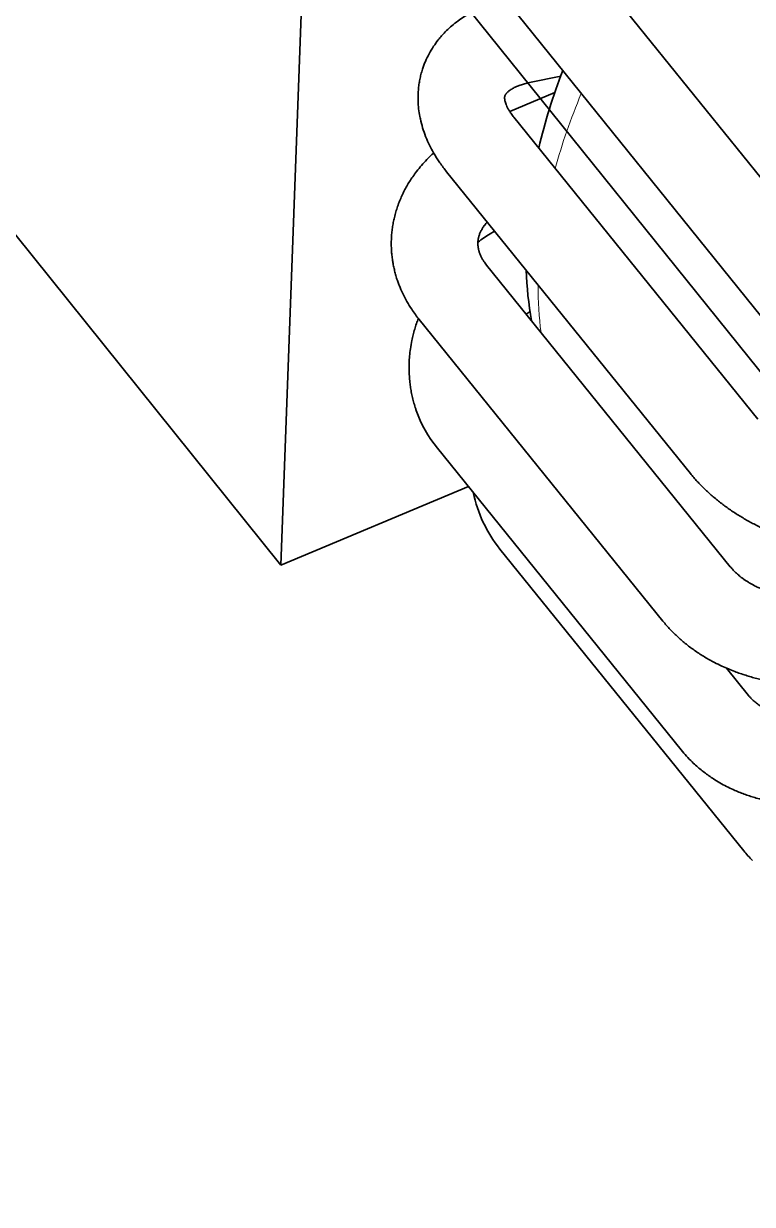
# Model space of a CAD drawing. Extents: x 23 to 417, y 3 to 294.
# Drawn here: x 358.47 to 360.153, y 126.734 to 129.461 of the extents above; entities that cross this region are included whole.
import ezdxf

# ---------------------------------------------------------------- set-up
doc = ezdxf.new("R2010")
doc.units = 0
doc.layers.get('0').update_dxf_attribs({"lineweight": 13})

# ---------------------------------------------------------------- blocks, each defined once
blk = doc.blocks.new('BLOCK3060')
at = {"color": 7, "lineweight": 35}
blk.add_line((88.586, 4.394), (-1.494, 116.384), dxfattribs=at)
blk = doc.blocks.new('BLOCK3074')
at = {"color": 7, "lineweight": 35, "ltscale": 0.298843}
blk.add_line((-5.153, -23.901), (-5.59, -35.847), dxfattribs=at)
at = {"color": 7, "lineweight": 35, "ltscale": 0.111987}
for p, q in [((0.738, -32.349), (-2.077, -28.865)), ((-0.039, -32.978), (-2.855, -29.494)), ((-0.083, -34.16), (-2.899, -30.676)), ((-0.861, -34.789), (-3.677, -31.305)), ((-0.4, -35.866), (-3.215, -32.382)), ((-1.178, -36.495), (-3.993, -33.011)), ((-0.968, -37.981), (-3.783, -34.497)), ((-0.245, -39.145), (-3.061, -35.661))]:
    blk.add_line(p, q, dxfattribs=at)
at = {"color": 7, "lineweight": 35, "ltscale": 0.009187}
blk.add_line((-2.719, -30.275), (-2.359, -30.201), dxfattribs=at)
at = {"color": 7, "lineweight": 35, "ltscale": 0.014107}
blk.add_line((-2.948, -30.608), (-2.427, -30.39), dxfattribs=at)
at = {"color": 7, "lineweight": 35, "ltscale": 0.167404}
blk.add_line((-9.787, -30.629), (-5.59, -35.847), dxfattribs=at)
at = {"color": 7, "lineweight": 35, "ltscale": 0.001534}
blk.add_line((-3.175, -32.022), (-3.123, -31.99), dxfattribs=at)
at = {"color": 7, "lineweight": 35, "ltscale": 0.00137}
blk.add_line((-2.713, -32.917), (-2.757, -32.95), dxfattribs=at)
at = {"color": 7, "lineweight": 35, "ltscale": 0.058694}
blk.add_line((-3.424, -34.941), (-5.59, -35.847), dxfattribs=at)
at = {"color": 7, "lineweight": 35, "ltscale": 0.010164}
blk.add_line((-0.19, -37.352), (-0.445, -37.036), dxfattribs=at)
at = {"color": 7, "lineweight": 35}
for centre, radius, start, end in [((4.097, -32.619), 6.895, 158.8981, 166.6865), ((-1.964, -33.952), 2.279, 122.1131, 126.3808), ((1.521, -32.282), 4.282, 182.1234, 189.9807), ((-2.64, -33.57), 1.472, 199.4448, 219.0358), ((-1.85, -34.691), 1.552, 191.8453, 218.7245), ((0.916, -38.207), 1.493, 218.9401, 224.7054)]:
    blk.add_arc(centre, radius, start, end, dxfattribs=at)
at = {"color": 7, "lineweight": 13}
for start_param, end_param in [(5.461531, 5.604132), (5.839432, 5.944145)]:
    blk.add_ellipse((4.252, -29.621), major_axis=(-6.222, -5.028), ratio=0.580228, start_param=start_param, end_param=end_param, dxfattribs=at)
at = {"color": 7, "lineweight": 35}
for points, knots in [([(-2.988, -29.311), (-3.009, -29.316), (-3.051, -29.327), (-3.112, -29.345), (-3.172, -29.366), (-3.23, -29.388), (-3.286, -29.412), (-3.344, -29.439), (-3.408, -29.473), (-3.477, -29.514), (-3.547, -29.563), (-3.614, -29.616), (-3.678, -29.674), (-3.73, -29.729), (-3.781, -29.79), (-3.83, -29.858), (-3.88, -29.941), (-3.923, -30.029), (-3.945, -30.089), (-3.955, -30.12)], [0, 0, 0, 0, 0.064706, 0.129138, 0.192563, 0.253978, 0.315183, 0.376145, 0.4458, 0.533029, 0.61528, 0.704207, 0.788336, 0.872228, 0.932923, 1.024087, 1.125585, 1.221845, 1.318061, 1.318061, 1.318061, 1.318061]), ([(-3.955, -30.12), (-3.962, -30.14), (-3.973, -30.179), (-3.987, -30.239), (-3.997, -30.299), (-4.004, -30.361), (-4.007, -30.424), (-4.007, -30.497), (-4.001, -30.578), (-3.99, -30.647), (-3.975, -30.72), (-3.955, -30.797), (-3.928, -30.874), (-3.898, -30.948), (-3.864, -31.02), (-3.822, -31.096), (-3.785, -31.156), (-3.752, -31.204), (-3.716, -31.254), (-3.69, -31.288), (-3.677, -31.305)], [0, 0, 0, 0, 0.06361, 0.123296, 0.182985, 0.246558, 0.310127, 0.373778, 0.463498, 0.553283, 0.582677, 0.687641, 0.792911, 0.826644, 0.928474, 1.030877, 1.085894, 1.141116, 1.205237, 1.269695, 1.269695, 1.269695, 1.269695]), ([(-2.719, -30.275), (-2.729, -30.277), (-2.748, -30.281), (-2.776, -30.288), (-2.801, -30.296), (-2.825, -30.304), (-2.848, -30.312), (-2.868, -30.32), (-2.886, -30.329), (-2.905, -30.338), (-2.924, -30.349), (-2.942, -30.36), (-2.957, -30.371), (-2.969, -30.382), (-2.979, -30.391), (-2.986, -30.398), (-2.991, -30.405), (-2.996, -30.411), (-3, -30.417), (-3.002, -30.423), (-3.003, -30.426), (-3.004, -30.428)], [0, 0, 0, 0, 0.0298097, 0.0582455, 0.0852663, 0.1107931, 0.1340717, 0.1558978, 0.1762891, 0.1952469, 0.2197289, 0.2404401, 0.2585281, 0.2758315, 0.2885878, 0.29924, 0.3056938, 0.3148384, 0.3219733, 0.3275714, 0.3324958, 0.3324958, 0.3324958, 0.3324958]), ([(-3.004, -30.428), (-3.004, -30.429), (-3.005, -30.431), (-3.006, -30.434), (-3.006, -30.438), (-3.007, -30.443), (-3.007, -30.448), (-3.007, -30.456), (-3.006, -30.466), (-3.005, -30.476), (-3.002, -30.489), (-2.997, -30.506), (-2.991, -30.523), (-2.983, -30.544), (-2.972, -30.566), (-2.958, -30.592), (-2.944, -30.614), (-2.931, -30.633), (-2.916, -30.654), (-2.905, -30.669), (-2.899, -30.676)], [0, 0, 0, 0, 0.0033987, 0.0067811, 0.010519, 0.0150948, 0.0204915, 0.0268605, 0.037861, 0.0515948, 0.0567152, 0.0778307, 0.1035816, 0.1128034, 0.1436029, 0.1789441, 0.1996512, 0.2216426, 0.2485719, 0.2771124, 0.2771124, 0.2771124, 0.2771124]), ([(-3.825, -31.089), (-3.853, -31.113), (-3.901, -31.159), (-3.966, -31.231), (-4.021, -31.297), (-4.066, -31.358), (-4.103, -31.415), (-4.136, -31.469), (-4.166, -31.525), (-4.194, -31.583), (-4.22, -31.642), (-4.243, -31.704), (-4.264, -31.768), (-4.28, -31.83), (-4.293, -31.891), (-4.303, -31.952), (-4.311, -32.013), (-4.314, -32.059), (-4.315, -32.085), (-4.315, -32.091)], [0, 0, 0, 0, 0.109739, 0.200195, 0.29104, 0.365741, 0.429497, 0.49304, 0.556475, 0.619818, 0.685941, 0.752142, 0.818274, 0.884476, 0.945784, 1.007064, 1.068335, 1.129806, 1.146554, 1.146554, 1.146554, 1.146554]), ([(-3.208, -31.884), (-3.216, -31.893), (-3.228, -31.908), (-3.244, -31.929), (-3.257, -31.948), (-3.267, -31.965), (-3.276, -31.982), (-3.285, -31.998), (-3.292, -32.015), (-3.298, -32.031), (-3.303, -32.047), (-3.307, -32.063), (-3.311, -32.078), (-3.313, -32.092), (-3.315, -32.106), (-3.315, -32.117), (-3.316, -32.123), (-3.316, -32.124)], [0, 0, 0, 0, 0.0333392, 0.0594926, 0.0805573, 0.1005051, 0.1195708, 0.137808, 0.1560063, 0.1735657, 0.190453, 0.2068281, 0.2215875, 0.2360175, 0.2502099, 0.2644584, 0.2683061, 0.2683061, 0.2683061, 0.2683061]), ([(-4.315, -32.091), (-4.316, -32.111), (-4.316, -32.15), (-4.314, -32.21), (-4.309, -32.269), (-4.303, -32.316), (-4.296, -32.362), (-4.287, -32.407), (-4.274, -32.463), (-4.259, -32.518), (-4.242, -32.569), (-4.218, -32.634), (-4.184, -32.711), (-4.136, -32.804), (-4.087, -32.884), (-4.038, -32.953), (-4.009, -32.992), (-3.993, -33.011)], [0, 0, 0, 0, 0.0592844, 0.1185928, 0.1779052, 0.2372347, 0.2603246, 0.3178248, 0.3753633, 0.4329482, 0.4905809, 0.5362773, 0.6396226, 0.7432435, 0.8497993, 0.9226924, 0.9958008, 0.9958008, 0.9958008, 0.9958008]), ([(-3.316, -32.124), (-3.316, -32.129), (-3.316, -32.138), (-3.315, -32.151), (-3.314, -32.165), (-3.313, -32.176), (-3.311, -32.187), (-3.309, -32.198), (-3.306, -32.212), (-3.302, -32.227), (-3.297, -32.24), (-3.29, -32.259), (-3.28, -32.282), (-3.265, -32.311), (-3.249, -32.337), (-3.232, -32.361), (-3.221, -32.375), (-3.215, -32.382)], [0, 0, 0, 0, 0.0135291, 0.027106, 0.0408743, 0.0549035, 0.0604301, 0.0744629, 0.0889014, 0.10381, 0.1192634, 0.1318891, 0.1619131, 0.1942075, 0.2298372, 0.255695, 0.2828592, 0.2828592, 0.2828592, 0.2828592]), ([(-4.003, -32.999), (-4.011, -33.018), (-4.026, -33.06), (-4.046, -33.123), (-4.063, -33.187), (-4.081, -33.263), (-4.095, -33.345), (-4.105, -33.432), (-4.111, -33.52), (-4.111, -33.617), (-4.105, -33.707), (-4.096, -33.785), (-4.085, -33.848), (-4.071, -33.913), (-4.054, -33.978), (-4.039, -34.027), (-4.03, -34.054), (-4.028, -34.06)], [0, 0, 0, 0, 0.063141, 0.131082, 0.198124, 0.265031, 0.363232, 0.448943, 0.528215, 0.626967, 0.738275, 0.798008, 0.863525, 0.930556, 0.997464, 1.065619, 1.083476, 1.083476, 1.083476, 1.083476]), ([(-0.861, -34.789), (-0.849, -34.804), (-0.823, -34.835), (-0.783, -34.88), (-0.741, -34.924), (-0.698, -34.967), (-0.654, -35.008), (-0.608, -35.048), (-0.561, -35.088), (-0.512, -35.127), (-0.462, -35.165), (-0.412, -35.201), (-0.36, -35.236), (-0.307, -35.27), (-0.253, -35.303), (-0.198, -35.335), (-0.142, -35.365), (-0.086, -35.394), (-0.029, -35.422), (0.03, -35.449), (0.088, -35.475), (0.148, -35.499), (0.208, -35.522), (0.269, -35.544), (0.33, -35.565), (0.391, -35.584), (0.453, -35.602), (0.515, -35.618), (0.578, -35.633), (0.64, -35.647), (0.703, -35.659), (0.766, -35.67), (0.829, -35.679), (0.892, -35.687), (0.955, -35.693), (1.018, -35.698), (1.081, -35.701), (1.143, -35.703), (1.206, -35.704), (1.268, -35.702), (1.33, -35.699), (1.391, -35.695), (1.452, -35.689), (1.513, -35.681), (1.573, -35.671), (1.612, -35.664), (1.632, -35.66)], [0, 0, 0, 0, 0.059922, 0.120168, 0.18074, 0.241639, 0.301736, 0.362143, 0.424576, 0.487344, 0.549375, 0.611722, 0.674367, 0.737297, 0.800369, 0.86369, 0.927239, 0.990993, 1.054867, 1.118899, 1.183064, 1.247337, 1.311667, 1.376051, 1.440461, 1.504872, 1.569261, 1.633596, 1.697847, 1.761991, 1.826042, 1.889933, 1.95364, 2.01714, 2.080503, 2.143616, 2.206462, 2.26902, 2.331448, 2.39356, 2.455351, 2.516815, 2.578201, 2.639251, 2.699965, 2.760351, 2.760351, 2.760351, 2.760351]), ([(-0.4, -35.866), (-0.395, -35.873), (-0.384, -35.885), (-0.367, -35.904), (-0.348, -35.923), (-0.329, -35.942), (-0.307, -35.961), (-0.285, -35.979), (-0.261, -35.998), (-0.236, -36.016), (-0.21, -36.033), (-0.182, -36.05), (-0.153, -36.067), (-0.118, -36.086), (-0.079, -36.105), (-0.035, -36.124), (0.005, -36.14), (0.043, -36.154), (0.079, -36.166), (0.116, -36.177), (0.153, -36.187), (0.191, -36.196), (0.23, -36.205), (0.269, -36.212), (0.308, -36.218), (0.348, -36.223), (0.388, -36.228), (0.428, -36.231), (0.469, -36.233), (0.509, -36.234), (0.55, -36.234), (0.59, -36.233), (0.631, -36.231), (0.671, -36.228), (0.71, -36.224), (0.75, -36.219), (0.788, -36.213), (0.827, -36.206), (0.864, -36.197), (0.901, -36.188), (0.944, -36.177), (0.991, -36.162), (1.037, -36.146), (1.064, -36.135), (1.074, -36.131)], [0, 0, 0, 0, 0.024436, 0.049855, 0.076266, 0.103662, 0.131858, 0.161003, 0.191081, 0.222068, 0.253789, 0.286358, 0.319743, 0.353918, 0.405512, 0.450832, 0.497166, 0.534466, 0.572294, 0.610614, 0.649376, 0.688493, 0.72796, 0.76773, 0.807757, 0.847968, 0.888339, 0.92882, 0.969363, 1.009918, 1.050436, 1.090869, 1.131168, 1.171306, 1.211213, 1.250839, 1.290141, 1.329111, 1.367661, 1.405744, 1.443321, 1.499644, 1.554518, 1.587889, 1.587889, 1.587889, 1.587889]), ([(-1.178, -36.495), (-1.164, -36.511), (-1.137, -36.544), (-1.095, -36.59), (-1.05, -36.636), (-1.004, -36.679), (-0.957, -36.722), (-0.908, -36.762), (-0.857, -36.801), (-0.805, -36.838), (-0.751, -36.874), (-0.697, -36.908), (-0.641, -36.94), (-0.575, -36.976), (-0.502, -37.011), (-0.423, -37.046), (-0.352, -37.075), (-0.285, -37.099), (-0.222, -37.12), (-0.159, -37.139), (-0.096, -37.156), (-0.031, -37.171), (0.033, -37.185), (0.099, -37.197), (0.164, -37.208), (0.23, -37.217), (0.296, -37.224), (0.362, -37.229), (0.429, -37.232), (0.495, -37.234), (0.562, -37.234), (0.628, -37.233), (0.695, -37.229), (0.761, -37.224), (0.827, -37.217), (0.893, -37.209), (0.958, -37.198), (1.023, -37.186), (1.087, -37.172), (1.151, -37.157), (1.225, -37.137), (1.31, -37.11), (1.391, -37.081), (1.441, -37.061), (1.46, -37.053)], [0, 0, 0, 0, 0.063052, 0.126292, 0.189727, 0.253369, 0.316824, 0.380498, 0.444398, 0.508527, 0.572588, 0.636882, 0.701407, 0.766159, 0.861794, 0.944002, 1.026539, 1.092, 1.157649, 1.223471, 1.289453, 1.355491, 1.42166, 1.487943, 1.554322, 1.620738, 1.687215, 1.753734, 1.820277, 1.886823, 1.953355, 2.019854, 2.086302, 2.152716, 2.219043, 2.285266, 2.351366, 2.417412, 2.483305, 2.549031, 2.614576, 2.714387, 2.81372, 2.875306, 2.875306, 2.875306, 2.875306]), ([(-0.19, -37.352), (-0.183, -37.361), (-0.169, -37.378), (-0.147, -37.4), (-0.126, -37.419), (-0.107, -37.435), (-0.087, -37.451), (-0.066, -37.466), (-0.041, -37.482), (-0.012, -37.5), (0.021, -37.517), (0.053, -37.532), (0.083, -37.545), (0.111, -37.555), (0.141, -37.565), (0.174, -37.575), (0.21, -37.585), (0.254, -37.594), (0.296, -37.601), (0.337, -37.607), (0.372, -37.61), (0.407, -37.612), (0.444, -37.614), (0.48, -37.614), (0.518, -37.613), (0.555, -37.611), (0.593, -37.607), (0.631, -37.603), (0.669, -37.597), (0.707, -37.591), (0.745, -37.583), (0.783, -37.574), (0.821, -37.564), (0.858, -37.553), (0.896, -37.541), (0.933, -37.527), (0.969, -37.513), (1.005, -37.498), (1.041, -37.481), (1.076, -37.464), (1.11, -37.446), (1.144, -37.427), (1.166, -37.414), (1.176, -37.407)], [0, 0, 0, 0, 0.032573, 0.066267, 0.09257, 0.117081, 0.142227, 0.168045, 0.194567, 0.232989, 0.269466, 0.307139, 0.336952, 0.367458, 0.398659, 0.43055, 0.470361, 0.511153, 0.564048, 0.598841, 0.634173, 0.670023, 0.706358, 0.743087, 0.780235, 0.817771, 0.855662, 0.893823, 0.932265, 0.970951, 1.009843, 1.048875, 1.088038, 1.127289, 1.16659, 1.2059, 1.245182, 1.284395, 1.323499, 1.36248, 1.401274, 1.439846, 1.478155, 1.478155, 1.478155, 1.478155]), ([(-0.968, -37.981), (-0.948, -38.005), (-0.907, -38.053), (-0.846, -38.115), (-0.79, -38.168), (-0.738, -38.211), (-0.687, -38.251), (-0.634, -38.289), (-0.572, -38.33), (-0.503, -38.372), (-0.425, -38.412), (-0.354, -38.446), (-0.288, -38.474), (-0.226, -38.497), (-0.164, -38.518), (-0.096, -38.538), (-0.022, -38.558), (0.064, -38.576), (0.146, -38.59), (0.225, -38.6), (0.291, -38.607), (0.358, -38.611), (0.425, -38.614), (0.492, -38.614), (0.559, -38.612), (0.626, -38.608), (0.693, -38.602), (0.76, -38.595), (0.827, -38.585), (0.893, -38.573), (0.96, -38.56), (1.026, -38.544), (1.091, -38.527), (1.156, -38.508), (1.221, -38.487), (1.284, -38.464), (1.348, -38.439), (1.41, -38.412), (1.471, -38.384), (1.532, -38.354), (1.592, -38.322), (1.651, -38.289), (1.689, -38.266), (1.708, -38.254)], [0, 0, 0, 0, 0.094276, 0.188731, 0.26037, 0.325381, 0.390515, 0.455775, 0.521163, 0.613263, 0.697967, 0.78294, 0.848491, 0.914215, 0.98011, 1.046174, 1.127068, 1.208212, 1.311274, 1.377795, 1.444483, 1.511329, 1.578328, 1.645345, 1.7125, 1.779782, 1.847179, 1.914608, 1.98213, 2.049735, 2.117411, 2.185107, 2.252848, 2.320619, 2.388408, 2.456198, 2.523978, 2.591734, 2.659454, 2.727154, 2.794792, 2.862352, 2.929825, 2.929825, 2.929825, 2.929825])]:
    blk.add_open_spline(points, degree=3, knots=knots, dxfattribs=at)

msp = doc.modelspace()

# ---------------------------------------------------------------- block references
at = {"lineweight": 0, "xscale": 0.2, "yscale": 0.2, "zscale": 0.2}
for name, p in [('BLOCK3060', (346.0547, 123.301)), ('BLOCK3074', (360.182, 135.3796))]:
    msp.add_blockref(name, p, dxfattribs=at)

doc.saveas('drawing.dxf')
